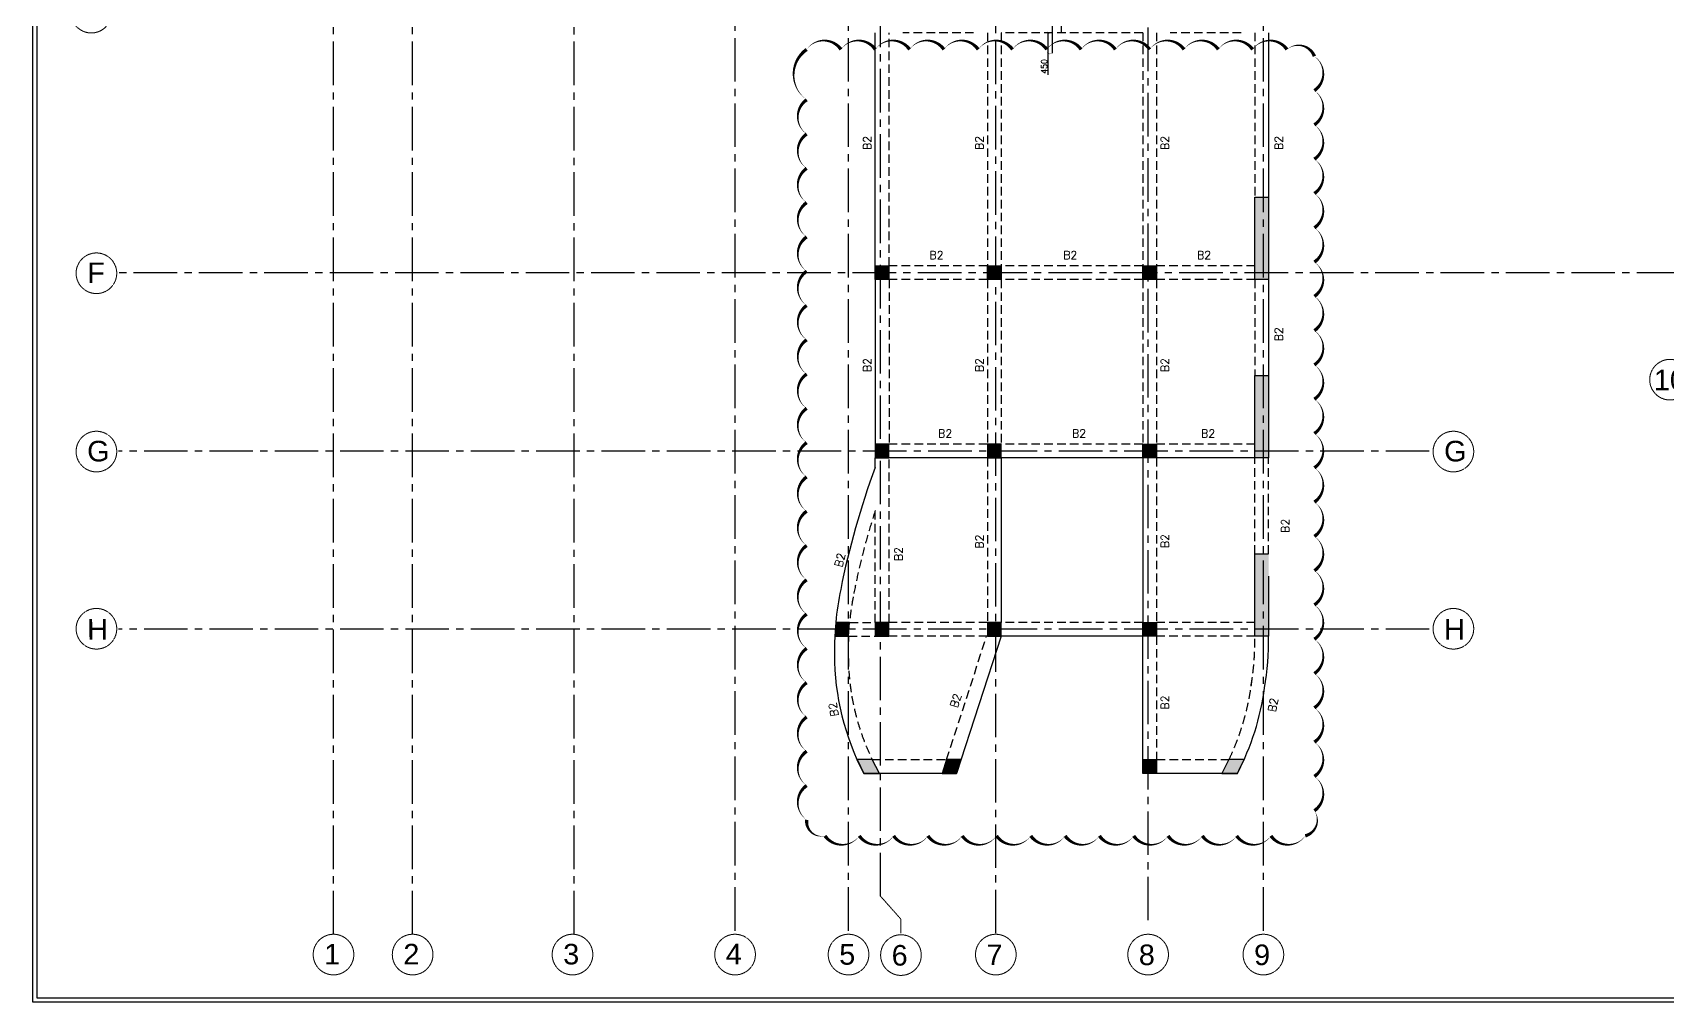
# Model space of a CAD drawing. Header units: millimetres. Extents: x 1921121 to 2008675, y -1544779 to -1482871.
# Drawn here: x 1921121 to 1956858, y -1544779 to -1523570 of the extents above; entities that cross this region are included whole.
import ezdxf

# ---------------------------------------------------------------- set-up
doc = ezdxf.new("R2010")
doc.units = ezdxf.units.MM
doc.header["$MEASUREMENT"] = 0
doc.header["$PDMODE"] = 98
for name, pattern in [('1', [0]), ('ACAD_ISO02W100', [15, 12, -3]), ('CENTER2', [28.575, 19.05, -3.175, 3.175, -3.175]), ('CONTINOUS', [0]), ('DOT', [0.25, 0, -0.25]), ('HIDDEN', [0.375, 0.25, -0.125])]:
    doc.linetypes.add(name, pattern=pattern)
for name, color, linetype in [('BEAM NO', 7, '1'), ('BEAM-230X600', 150, 'Continuous'), ('BEAM-300X600', 4, 'Continuous'), ('DIM', 191, 'Continuous'), ('s-steel', 1, 'Continuous'), ('STR.COLUMN', 1, 'Continuous')]:
    doc.layers.add(name, color=color, linetype=linetype)
for name, color, linetype, lineweight in [('BRICK WALL_MOFA', 8, 'Continuous', 30), ('CENTER_LINE', 8, 'CENTER2', 25), ('GRID', 252, 'ACAD_ISO02W100', 9)]:
    doc.layers.add(name, color=color, linetype=linetype, lineweight=lineweight)
doc.styles.add('1-100', font='arial.ttf', dxfattribs={"height": 400})
doc.styles.add('ROMANS', font='romans.shx')
doc.dimstyles.new('pag', dxfattribs={"dimtxt": 180, "dimasz": 150, "dimexe": 100, "dimexo": 0, "dimgap": 50, "dimtad": 1, "dimdec": 0, "dimzin": 0, "dimdsep": 46, "dimtxsty": 'ROMANS', "dimblk": 'OBLIQUE', "dimcen": 0, "dimdle": 100, "dimclrd": 256, "dimclre": 256, "dimclrt": 256, "dimadec": 0, "dimazin": 0, "dimtfac": 1, "dimtdec": 0, "dimtmove": 2, "dimatfit": 3, "dimfxl": 1, "dimtolj": 1, "dimtzin": 0, "dimlwd": -1, "dimlwe": -1, "dimarcsym": 0})

# ---------------------------------------------------------------- blocks, each defined once
blk = doc.blocks.new('FIRST FLOOR COLUMNS')
at = {"layer": 'CENTER_LINE', "ltscale": 50}
for p, q in [((12075, -41448), (12075, 16830)), ((17925, -41973), (17925, 16268)), ((115, -42281), (115, 16013)), ((1845, -42281), (1845, 16013)), ((5375, -42282), (5375, 16013)), ((8895, -42203), (8895, 16038)), ((11375, -42203), (11375, 16038)), ((14595, -42257), (14595, 16013)), ((20445, -42203), (20445, 16038)), ((68135, -27810), (-4586, -27810)), ((24071, -31710), (-4586, -31710)), ((24071, -35610), (-4586, -35610))]:
    blk.add_line(p, q, dxfattribs=at)
at = {"layer": 'GRID', "ltscale": 0.3}
for p, q in [((12075, -41448), (12521, -41950)), ((12521, -41950), (12521, -42256))]:
    blk.add_line(p, q, dxfattribs=at)
for centre in [(-5180, -22122), (-5068, -27822), (29335, -30150), (-5068, -31722), (24599, -31722), (-5068, -35598), (24599, -35598), (115, -42724), (1845, -42724), (5340, -42724), (8895, -42724), (11375, -42724), (12521, -42735), (14595, -42724), (17925, -42724), (20445, -42724)]:
    blk.add_circle(centre, 444, dxfattribs=at)
at = {"layer": 'GRID', "ltscale": 0.3, "style": '1-100', "oblique": 0}
for s, rotation, p in [('F', 359.9447, (-5271, -28037)), ('10', 0.0553, (28983, -30380)), ('G', 359.9447, (-5271, -31937)), ('G', 359.9447, (24396, -31937)), ('H', 0.0553, (-5271, -35833)), ('H', 0.0553, (24396, -35833)), ('1', 359.9447, (-88, -42939)), ('2', 359.9447, (1642, -42939)), ('3', 359.9447, (5137, -42939)), ('4', 359.9447, (8692, -42938)), ('5', 0.0553, (11172, -42946)), ('6', 0.0553, (12318, -42965)), ('7', 0.0553, (14392, -42954)), ('8', 0.0553, (17722, -42954)), ('9', 0.0553, (20242, -42954))]:
    blk.add_text(s, height=450, rotation=rotation, dxfattribs=at).set_placement(p)
blk = doc.blocks.new('_Oblique')
at = {"color": 0, "linetype": 'ByBlock', "lineweight": -2}
blk.add_line((-0.5, -0.5), (0.5, 0.5), dxfattribs=at)
blk = doc.blocks.new('*D257')
at = {"layer": 'Defpoints', "color": 0, "linetype": 'DOT', "ltscale": 5, "transparency": 16777216}
for p in [(1943322, -1523570), (1943414, -1523570), (1943414, -1524020)]:
    blk.add_point(p, dxfattribs=at)
at = {"layer": 'DIM', "color": 191, "linetype": 'DOT', "ltscale": 5, "transparency": 16777216}
for p, q in [((1943404, -1523570), (1943312, -1523570)), ((1943404, -1524020), (1943312, -1524020))]:
    blk.add_line(p, q, dxfattribs=at)
at = {"layer": 'DIM', "color": 191, "ltscale": 5, "transparency": 16777216}
for p, q in [((1943322, -1524030), (1943322, -1523560)), ((1943322, -1524495), (1943322, -1524020))]:
    blk.add_line(p, q, dxfattribs=at)
at = {"layer": 'DIM', "color": 191, "linetype": 'DOT', "ltscale": 5, "transparency": 16777216, "xscale": 50, "yscale": 50, "zscale": 50}
for p, rotation in [((1943322, -1523570), 90), ((1943322, -1524020), 270)]:
    blk.add_blockref('_Oblique', p, dxfattribs=dict(at, rotation=rotation))
at = {"layer": 'DIM', "color": 7, "linetype": 'DOT', "ltscale": 5, "transparency": 16777216, "insert": (1943234, -1524309), "char_height": 125, "attachment_point": 5, "rotation": 90, "style": 'ROMANS'}
blk.add_mtext('\\A1;450', dxfattribs=at)
blk = doc.blocks.new('ARCH COL')
at = {"layer": 'STR.COLUMN', "transparency": 33554687}
h = blk.add_hatch(color=256, dxfattribs=at)
h.dxf.hatch_style = 1
h.paths.add_polyline_path([(253062, -26160), (253062, -27960), (253362, -27960), (253362, -26160)])
h = blk.add_hatch(color=256, dxfattribs=at)
h.dxf.hatch_style = 1
h.paths.add_polyline_path([(244762, -27660), (244762, -27960), (245062, -27960), (245062, -27660)])
h = blk.add_hatch(color=256, dxfattribs=at)
h.dxf.hatch_style = 1
h.paths.add_polyline_path([(247212, -27660), (247212, -27960), (247512, -27960), (247512, -27660)])
h = blk.add_hatch(color=256, dxfattribs=at)
h.dxf.hatch_style = 1
h.paths.add_polyline_path([(250612, -27660), (250612, -27960), (250912, -27960), (250912, -27660)])
h = blk.add_hatch(color=256, dxfattribs=at)
h.dxf.hatch_style = 1
h.paths.add_polyline_path([(253362, -30060), (253062, -30060), (253062, -31860), (253362, -31860)])
h = blk.add_hatch(color=256, dxfattribs=at)
h.dxf.hatch_style = 1
h.paths.add_polyline_path([(244762, -31560), (245062, -31560), (245062, -31860), (244762, -31860)])
h = blk.add_hatch(color=256, dxfattribs=at)
h.dxf.hatch_style = 1
h.paths.add_polyline_path([(247212, -31560), (247512, -31560), (247512, -31860), (247212, -31860)])
h = blk.add_hatch(color=256, dxfattribs=at)
h.dxf.hatch_style = 1
h.paths.add_polyline_path([(250912, -31560), (250612, -31560), (250612, -31860), (250912, -31860)])
h = blk.add_hatch(color=256, dxfattribs=at)
h.dxf.hatch_style = 1
h.paths.add_polyline_path([(253362, -33960), (253062, -33960), (253062, -35760), (253362, -35760)])
h = blk.add_hatch(color=3, dxfattribs=at)
h.dxf.hatch_style = 1
h.paths.add_polyline_path([(243898, -35460), (244198, -35460), (244178, -35760), (243878, -35760)])
h = blk.add_hatch(color=256, dxfattribs=at)
h.dxf.hatch_style = 1
h.paths.add_polyline_path([(244762, -35460), (245062, -35460), (245062, -35760), (244762, -35760)])
h = blk.add_hatch(color=256, dxfattribs=at)
h.dxf.hatch_style = 1
h.paths.add_polyline_path([(247212, -35460), (247512, -35460), (247512, -35760), (247212, -35760)])
h = blk.add_hatch(color=256, dxfattribs=at)
h.dxf.hatch_style = 1
h.paths.add_polyline_path([(250912, -35460), (250612, -35460), (250612, -35760), (250912, -35760)])
h = blk.add_hatch(color=3, dxfattribs=at)
h.dxf.hatch_style = 1
h.paths.add_polyline_path([(244363, -38460), (244694, -38460), (244852, -38760), (244510, -38760)])
h = blk.add_hatch(color=3, dxfattribs=at)
h.dxf.hatch_style = 1
h.paths.add_polyline_path([(246319, -38460), (246635, -38460), (246537, -38760), (246222, -38760)])
h = blk.add_hatch(color=3, dxfattribs=at)
h.dxf.hatch_style = 1
h.paths.add_polyline_path([(250912, -38460), (250612, -38460), (250612, -38760), (250912, -38760)])
h = blk.add_hatch(color=3, dxfattribs=at)
h.dxf.hatch_style = 1
h.paths.add_polyline_path([(252495, -38460), (252826, -38460), (252680, -38760), (252339, -38760)])
at = {"layer": 'STR.COLUMN', "color": 5}
for points in [[(253062, -26160), (253362, -26160), (253362, -27960), (253062, -27960), (253062, -26160)], [(244762, -27660), (245062, -27660), (245062, -27960), (244762, -27960), (244762, -27660)], [(247212, -27660), (247512, -27660), (247512, -27960), (247212, -27960), (247212, -27660)], [(250612, -27660), (250912, -27660), (250912, -27960), (250612, -27960), (250612, -27660)], [(253362, -30060), (253362, -31860), (253062, -31860), (253062, -30060), (253362, -30060)], [(245062, -31860), (245062, -31560), (244762, -31560), (244762, -31860), (245062, -31860)], [(247512, -31860), (247512, -31560), (247212, -31560), (247212, -31860), (247512, -31860)], [(250612, -31860), (250612, -31560), (250912, -31560), (250912, -31860), (250612, -31860)], [(253362, -34445), (253362, -35760), (253062, -35760), (253062, -33960), (253362, -33960)], [(244178, -35760), (244198, -35460), (243898, -35460), (243878, -35760), (244178, -35760)], [(245062, -35760), (245062, -35460), (244762, -35460), (244762, -35760), (245062, -35760)], [(247512, -35760), (247512, -35460), (247212, -35460), (247212, -35760), (247512, -35760)], [(250612, -35760), (250612, -35460), (250912, -35460), (250912, -35760), (250612, -35760)], [(244852, -38760), (244694, -38460), (244363, -38460), (244510, -38760), (244852, -38760)], [(246537, -38760), (246635, -38460), (246319, -38460), (246222, -38760), (246537, -38760)], [(250612, -38760), (250612, -38460), (250912, -38460), (250912, -38760), (250612, -38760)], [(252680, -38760), (252826, -38460), (252495, -38460), (252339, -38760), (252680, -38760)]]:
    blk.add_lwpolyline(points, dxfattribs=at)
blk = doc.blocks.new('A$C02ad8bd7')
at = {"layer": 'BEAM NO', "ltscale": 500, "style": 'ROMANS'}
for rotation, p in [(90, (11643, -18006, 0)), (90, (14093, -18006, 0)), (90, (18150, -18006, 0)), (90, (20639, -18006, 0)), (360, (12914, -20393, 0)), (360, (15839, -20393, 0)), (360, (18764, -20393, 0)), (90, (20639, -22190, 0)), (90, (11643, -22863, 0)), (90, (14093, -22863, 0)), (90, (18150, -22863, 0)), (360, (13104, -24293, 0)), (360, (16031, -24293, 0)), (360, (18853, -24293, 0)), (90, (14093, -26724, 0)), (90, (18150, -26714, 0)), (90, (20781, -26380, 0)), (90, (12326, -26998, 0)), (76.2716, (11004, -27145)), (71.9954, (13523, -30223, 0)), (90, (18150, -30245, 0)), (79.8709, (20485, -30311, 0)), (101.0189, (10933, -30379))]:
    blk.add_text('B2', height=175, rotation=rotation, dxfattribs=at).set_placement(p)

msp = doc.modelspace()

# ---------------------------------------------------------------- linework, layer by layer
at = {"lineweight": -3}
for points in [[(2008675.1, -1482871.1), (2008675.1, -1544778.6), (1921120.6, -1544778.6), (1921120.6, -1482871.1)], [(2008580.9, -1544684.3), (1921214.9, -1544684.3), (1921214.9, -1482965.4), (2008580.9, -1482965.4)]]:
    msp.add_lwpolyline(points, close=True, dxfattribs=at)
at = {"color": 7}
msp.add_lwpolyline([(1938042.1, -1523937.4, 0, 75, -0.5206), (1938792.1, -1523937.4, 0, 75, -0.5206), (1939542.1, -1523937.4, 0, 75, -0.5206), (1940292.1, -1523937.4, 0, 75, -0.5206), (1941042.1, -1523937.4, 0, 75, -0.5206), (1941792.1, -1523937.4, 0, 75, -0.5206), (1942542.1, -1523937.4, 0, 75, -0.5206), (1943292.1, -1523937.4, 0, 75, -0.5206), (1944042.1, -1523937.4, 0, 75, -0.5206), (1944792.1, -1523937.4, 0, 75, -0.5206), (1945542.1, -1523937.4, 0, 75, -0.5206), (1946292.1, -1523937.4, 0, 75, -0.5206), (1947042.1, -1523937.4, 0, 75, -0.5206), (1947792.1, -1523937.4, 0, 75, -0.5206), (1948542.1, -1523937.4, 0, 75, -0.5206), (1949142.1, -1524087.4, 0, 75, -0.5206), (1949142.1, -1524837.4, 0, 75, -0.5206), (1949142.1, -1525587.4, 0, 75, -0.5206), (1949142.1, -1526337.4, 0, 75, -0.5206), (1949142.1, -1527087.4, 0, 75, -0.5206), (1949142.1, -1527837.4, 0, 75, -0.5206), (1949142.1, -1528587.4, 0, 75, -0.5206), (1949142.1, -1529337.4, 0, 75, -0.5206), (1949142.1, -1530087.4, 0, 75, -0.5206), (1949142.1, -1530837.4, 0, 75, -0.5206), (1949142.1, -1531587.4, 0, 75, -0.5206), (1949142.1, -1532337.4, 0, 75, -0.5206), (1949142.1, -1533087.4, 0, 75, -0.5206), (1949142.1, -1533837.4, 0, 75, -0.5206), (1949142.1, -1534587.4, 0, 75, -0.5206), (1949142.1, -1535337.4, 0, 75, -0.5206), (1949142.1, -1536087.4, 0, 75, -0.5206), (1949142.1, -1536837.4, 0, 75, -0.5206), (1949142.1, -1537587.4, 0, 75, -0.5206), (1949142.1, -1538337.4, 0, 75, -0.5206), (1949142.1, -1539087.4, 0, 75, -0.5206), (1949142.1, -1539837.4, 0, 75, -0.5206), (1949142.1, -1540587.4, 0, 75, -0.5206), (1948942.1, -1541137.4, 0, 75, -0.5206), (1948192.1, -1541137.4, 0, 75, -0.5206), (1947442.1, -1541137.4, 0, 75, -0.5206), (1946692.1, -1541137.4, 0, 75, -0.5206), (1945942.1, -1541137.4, 0, 75, -0.5206), (1945192.1, -1541137.4, 0, 75, -0.5206), (1944442.1, -1541137.4, 0, 75, -0.5206), (1943692.1, -1541137.4, 0, 75, -0.5206), (1942942.1, -1541137.4, 0, 75, -0.5206), (1942192.1, -1541137.4, 0, 75, -0.5206), (1941442.1, -1541137.4, 0, 75, -0.5206), (1940692.1, -1541137.4, 0, 75, -0.5206), (1939942.1, -1541137.4, 0, 75, -0.5206), (1939192.1, -1541137.4, 0, 75, -0.5206), (1938442.1, -1541137.4, 0, 75, -0.5206), (1938042.1, -1540787.4, 0, 75, -0.5206), (1938042.1, -1540037.4, 0, 75, -0.5206), (1938042.1, -1539287.4, 0, 75, -0.5206), (1938042.1, -1538537.4, 0, 75, -0.5206), (1938042.1, -1537787.4, 0, 75, -0.5206), (1938042.1, -1537037.4, 0, 75, -0.5206), (1938042.1, -1536287.4, 0, 75, -0.5206), (1938042.1, -1535537.4, 0, 75, -0.5206), (1938042.1, -1534787.4, 0, 75, -0.5206), (1938042.1, -1534037.4, 0, 75, -0.5206), (1938042.1, -1533287.4, 0, 75, -0.5206), (1938042.1, -1532537.4, 0, 75, -0.5206), (1938042.1, -1531787.4, 0, 75, -0.5206), (1938042.1, -1531037.4, 0, 75, -0.5206), (1938042.1, -1530287.4, 0, 75, -0.5206), (1938042.1, -1529537.4, 0, 75, -0.5206), (1938042.1, -1528787.4, 0, 75, -0.5206), (1938042.1, -1528037.4, 0, 75, -0.5206), (1938042.1, -1527287.4, 0, 75, -0.5206), (1938042.1, -1526537.4, 0, 75, -0.5206), (1938042.1, -1525787.4, 0, 75, -0.5206), (1938042.1, -1525037.4, 0, 75, -0.5206), (1938042.1, -1523937.4, 0, 75, -0.5206)], format="xyseb", close=True, dxfattribs=at)
at = {"layer": 'BEAM-230X600', "linetype": 'HIDDEN', "ltscale": 750}
for p, q in [((1941692.1, -1523570.3), (1940142.1, -1523570.3)), ((1945392.1, -1523570.3), (1942292.1, -1523570.3)), ((1947542.1, -1523570.3), (1945992.1, -1523570.3))]:
    msp.add_line(p, q, dxfattribs=at)
at = {"layer": 'BEAM-300X600', "linetype": 'CONTINOUS', "ltscale": 750}
for p, q in [((1939542.1, -1528670.3), (1939542.1, -1523570.3)), ((1948142.1, -1523570.3), (1948142.1, -1527170.3))]:
    msp.add_line(p, q, dxfattribs=at)
at = {"layer": 'BEAM-300X600', "linetype": 'HIDDEN', "ltscale": 750}
for p, q in [((1939842.1, -1528670.3), (1939842.1, -1523570.3)), ((1941992.1, -1523570.3), (1941992.1, -1528670.3)), ((1942292.1, -1523570.3), (1942292.1, -1528670.3)), ((1945392.1, -1523570.3), (1945392.1, -1528670.3)), ((1945692.1, -1523570.3), (1945692.1, -1528670.3)), ((1947842.1, -1523570.3), (1947842.1, -1527170.3)), ((1941992.1, -1528670.3), (1939772.1, -1528670.3)), ((1945392.1, -1528670.3), (1942292.1, -1528670.3)), ((1947842.1, -1528670.3), (1945692.1, -1528670.3)), ((1941992.1, -1528970.3), (1939772.1, -1528970.3)), ((1939842.1, -1528970.3), (1939842.1, -1532570.3)), ((1941992.1, -1528970.3), (1941992.1, -1532570.3)), ((1942292.1, -1528970.3), (1942292.1, -1532570.3)), ((1945392.1, -1528970.3), (1942292.1, -1528970.3)), ((1945392.1, -1528970.3), (1945392.1, -1532570.3)), ((1945692.1, -1528970.3), (1945692.1, -1532570.3)), ((1947842.1, -1528970.3), (1945692.1, -1528970.3)), ((1947842.1, -1528970.3), (1947842.1, -1531070.3)), ((1941992.1, -1532570.3), (1939842.1, -1532570.3)), ((1945392.1, -1532570.3), (1942292.1, -1532570.3)), ((1947842.1, -1532570.3), (1945692.1, -1532570.3)), ((1939542.1, -1533077.9), (1939542.1, -1532870.3)), ((1939842.1, -1536470.3), (1939842.1, -1532870.3)), ((1941992.1, -1532870.3), (1941992.1, -1536470.3)), ((1945692.1, -1532870.3), (1945692.1, -1536470.3)), ((1947842.1, -1534970.3), (1947842.1, -1532870.3)), ((1948142.1, -1534970.3), (1948142.1, -1532870.3)), ((1939542.1, -1536470.3), (1939542.1, -1534020.9)), ((1938978.9, -1536470.3), (1939542.1, -1536470.3)), ((1941992.1, -1536470.3), (1939842.1, -1536470.3)), ((1945392.1, -1536470.3), (1942292.1, -1536470.3)), ((1947842.1, -1536470.3), (1945692.1, -1536470.3)), ((1938957.1, -1536770.3), (1939542.1, -1536770.3)), ((1941992.1, -1536770.3), (1939842.1, -1536770.3)), ((1941099.1, -1539470.3), (1941976.6, -1536770.3)), ((1947842.1, -1536770.3), (1945692.1, -1536770.3)), ((1945692.1, -1536770.3), (1945692.1, -1539470.3)), ((1939473.8, -1539470.3), (1941099.1, -1539470.3)), ((1945692.1, -1539470.3), (1947274.7, -1539470.3))]:
    msp.add_line(p, q, dxfattribs=at)
at = {"layer": 'BEAM-300X600'}
for p, q in [((1939542.1, -1528970.3), (1939542.1, -1532570.3)), ((1948142.1, -1528970.3), (1948142.1, -1531070.3)), ((1939542.1, -1533077.9), (1939542.1, -1532870.3)), ((1941992.1, -1532870.3), (1939842.1, -1532870.3)), ((1945392.1, -1532870.3), (1942292.1, -1532870.3)), ((1942292.1, -1532870.3), (1942292.1, -1536470.3)), ((1945392.1, -1532870.3), (1945392.1, -1536470.3)), ((1947842.1, -1532870.3), (1945692.1, -1532870.3)), ((1942292.1, -1536770.3), (1941317.1, -1539770.3)), ((1945392.1, -1536770.3), (1942292.1, -1536770.3)), ((1945392.1, -1539770.3), (1945392.1, -1536770.3)), ((1941317.1, -1539770.3), (1939289.7, -1539770.3)), ((1947459.6, -1539770.3), (1945392.1, -1539770.3))]:
    msp.add_line(p, q, dxfattribs=at)
for centre, radius, start, end in [((1955667.9, -1539092.7), 17211, 159.54504, 168.7919), ((1944990.8, -1537037.9), 6338.4, 168.25186, 174.86269), ((1945779.2, -1537108.7), 7130.1, 177.28042, 180.50361), ((1941484, -1536822.1), 6658.3, 350.65244, 0.44559), ((1944227.8, -1537175.5), 5578.3, 179.95717, 207.7212), ((1942401.8, -1537132.4), 5704.5, 332.45519, 352.23001)]:
    msp.add_arc(centre, radius, start, end, dxfattribs=at)
at = {"layer": 'BEAM-300X600', "linetype": 'HIDDEN', "ltscale": 750}
for centre, radius, start, end in [((1953617.8, -1538626.1), 14810, 161.88309, 169.44539), ((1945193.8, -1537073.4), 6244.1, 169.29275, 174.45742), ((1945687.2, -1537071.4), 6736.9, 177.43838, 181.48686), ((1941484, -1536822.1), 6358.3, 350.65244, 0.44559), ((1944194.3, -1537191), 5242, 180.60377, 205.77384), ((1942230.3, -1537070), 5586.4, 334.55244, 352.95046)]:
    msp.add_arc(centre, radius, start, end, dxfattribs=at)
at = {"layer": 's-steel'}
for points in [[(1943414.1, -1524020.3), (1943414.1, -1523090.6), (1943514.3, -1522990.3), (1943514.4, -1521335.3), (1943414.1, -1521235.3), (1943414.1, -1520305.3)], [(1943614.3, -1523570.3), (1943614.3, -1520755.3)]]:
    msp.add_lwpolyline(points, dxfattribs=at)

# ---------------------------------------------------------------- block references
at = {"layer": 'BRICK WALL_MOFA', "color": 251}
msp.add_blockref('A$C02ad8bd7', (1927812.1, -1508130.3), dxfattribs=at)
at = {"layer": 'GRID'}
msp.add_blockref('FIRST FLOOR COLUMNS', (1927582.1, -1501010.3), dxfattribs=at)
at = {"layer": 'STR.COLUMN'}
msp.add_blockref('ARCH COL', (1694779.7, -1501010.3), dxfattribs=at)

# ---------------------------------------------------------------- dimensions: what is measured, and where the dimension line sits
at = {"layer": 'DIM', "linetype": 'DOT', "ltscale": 5}
dim = msp.add_linear_dim(base=(1943321.8, -1523570.3), p1=(1943414.1, -1524020.3), p2=(1943414.1, -1523570.3), angle=90, dimstyle='pag', override={"dimtxt": 125, "dimasz": 50, "dimexe": 10, "dimexo": 10, "dimgap": 25, "dimtxsty": 'ROMANS', "dimdle": 10, "dimclrd": 191, "dimclre": 191, "dimclrt": 7, "dimtix": 1, "dimtmove": 1}, dxfattribs=at)
dim.commit()
dim.dimension.update_dxf_attribs({"geometry": '*D257', "text_midpoint": (1943234.3, -1524309.2), "dimtype": 128})

doc.saveas('drawing.dxf')
